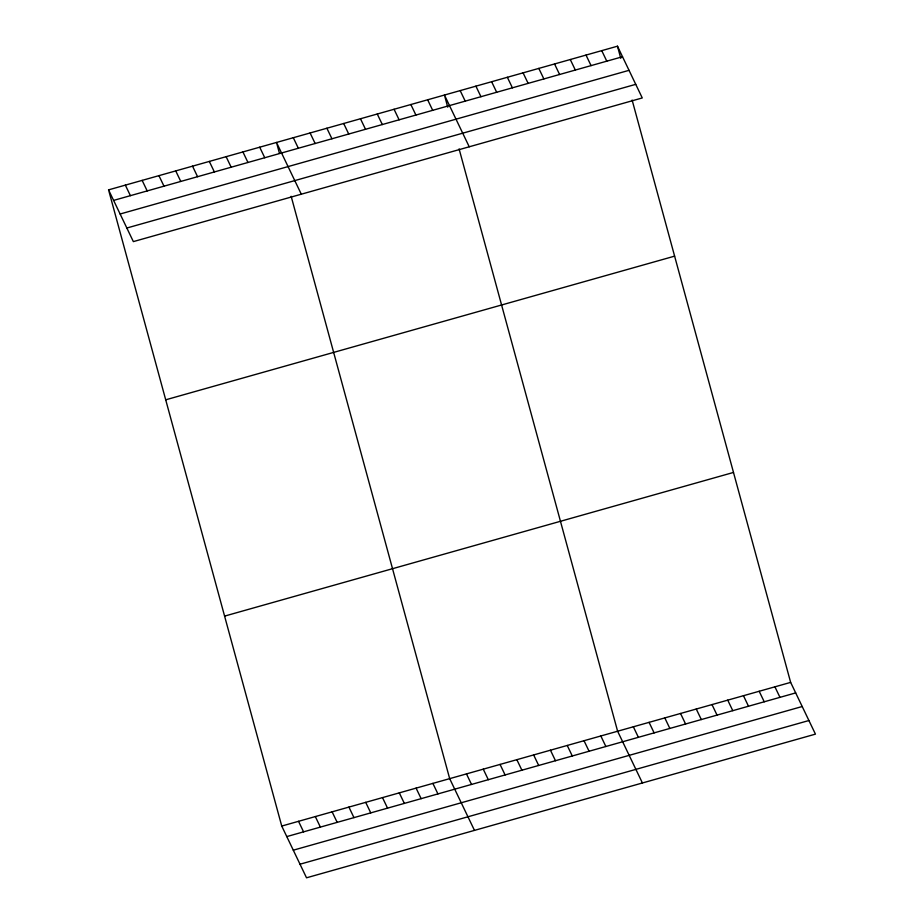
<?xml version="1.0" encoding="UTF-8"?>
<svg xmlns="http://www.w3.org/2000/svg" width="924" height="924" viewBox="0 0 924 924"><rect width="100%" height="100%" fill="white"/><g stroke="black" fill="none" stroke-linecap="round" stroke-linejoin="round"><path stroke-width="1.39" d="M108.558 189.87L617.475 46.2L642.261 97.944L133.356 241.614L108.558 189.87L281.739 826.056L306.525 877.8L815.442 734.13L790.644 682.386L632.12 100.035M113.606 200.404L622.522 56.734M120.12 214.01L629.036 70.328M126.842 228.02L635.747 84.338M165.708 399.815L674.624 256.144M224.59 616.112L733.494 472.441M281.739 826.056L790.644 682.386M286.787 836.59L795.691 692.908M293.301 850.184L802.205 706.514M300.011 864.206L808.916 720.524M601.743 50.635L606.791 61.169M586.012 55.082L591.06 65.616M570.281 59.517L575.329 70.051M554.55 63.964L559.597 74.498M538.819 68.399L543.866 78.933M523.088 72.846L528.135 83.379M507.357 77.281L512.404 87.815M491.626 81.728L496.673 92.261M774.913 686.821L779.96 697.354M475.906 86.163L480.942 96.697M759.181 691.268L764.229 701.79M460.175 90.61L465.222 101.143M743.462 695.703L748.498 706.236M469.23 146.789L444.444 95.045L447.736 107.161M727.731 700.149L732.778 710.671M427.65 99.792L432.698 110.326M712 704.585L717.047 715.118M410.857 104.528L415.904 115.061M696.269 709.031L701.316 719.553M394.063 109.275L399.11 119.808M680.538 713.467L685.585 724M377.269 114.01L382.317 124.544M664.806 717.913L669.854 728.435M360.476 118.757L365.523 129.291M649.075 722.349L654.123 732.882M633.344 726.795L638.392 737.317M343.682 123.493L348.729 134.026M642.411 782.975L617.613 731.231L459.089 148.88M326.888 128.24L331.935 138.773M600.819 735.966L605.867 746.5M310.094 132.975L315.142 143.509M584.026 740.713L589.073 751.247M293.301 137.722L298.337 148.256M567.232 745.46L572.279 755.982M301.293 194.202L276.507 142.458L279.429 153.234M550.438 750.196L555.486 760.729M259.713 147.205L264.749 157.738M533.645 754.943L538.692 765.465M242.92 151.94L247.955 162.474M516.851 759.678L521.898 770.212M226.126 156.687L231.162 167.221M500.057 764.425L505.105 774.947M209.321 161.423L214.368 171.956M483.264 769.161L488.311 779.694M192.527 166.17L197.574 176.703M466.47 773.908L471.517 784.43M175.733 170.905L180.781 181.439M474.474 830.387L449.676 778.643L291.152 196.292M158.94 175.652L163.987 186.186M432.882 783.39L437.93 793.912M142.146 180.388L147.193 190.922M416.089 788.126L421.136 798.659M125.352 185.135L130.4 195.669M399.295 792.873L404.342 803.395M382.501 797.608L387.549 808.142M365.708 802.355L370.755 812.877M348.914 807.091L353.961 817.625M332.12 811.838L337.168 822.36M315.327 816.573L320.374 827.107M298.533 821.321L303.58 831.843M617.475 46.2L620.766 58.316"/></g></svg>
